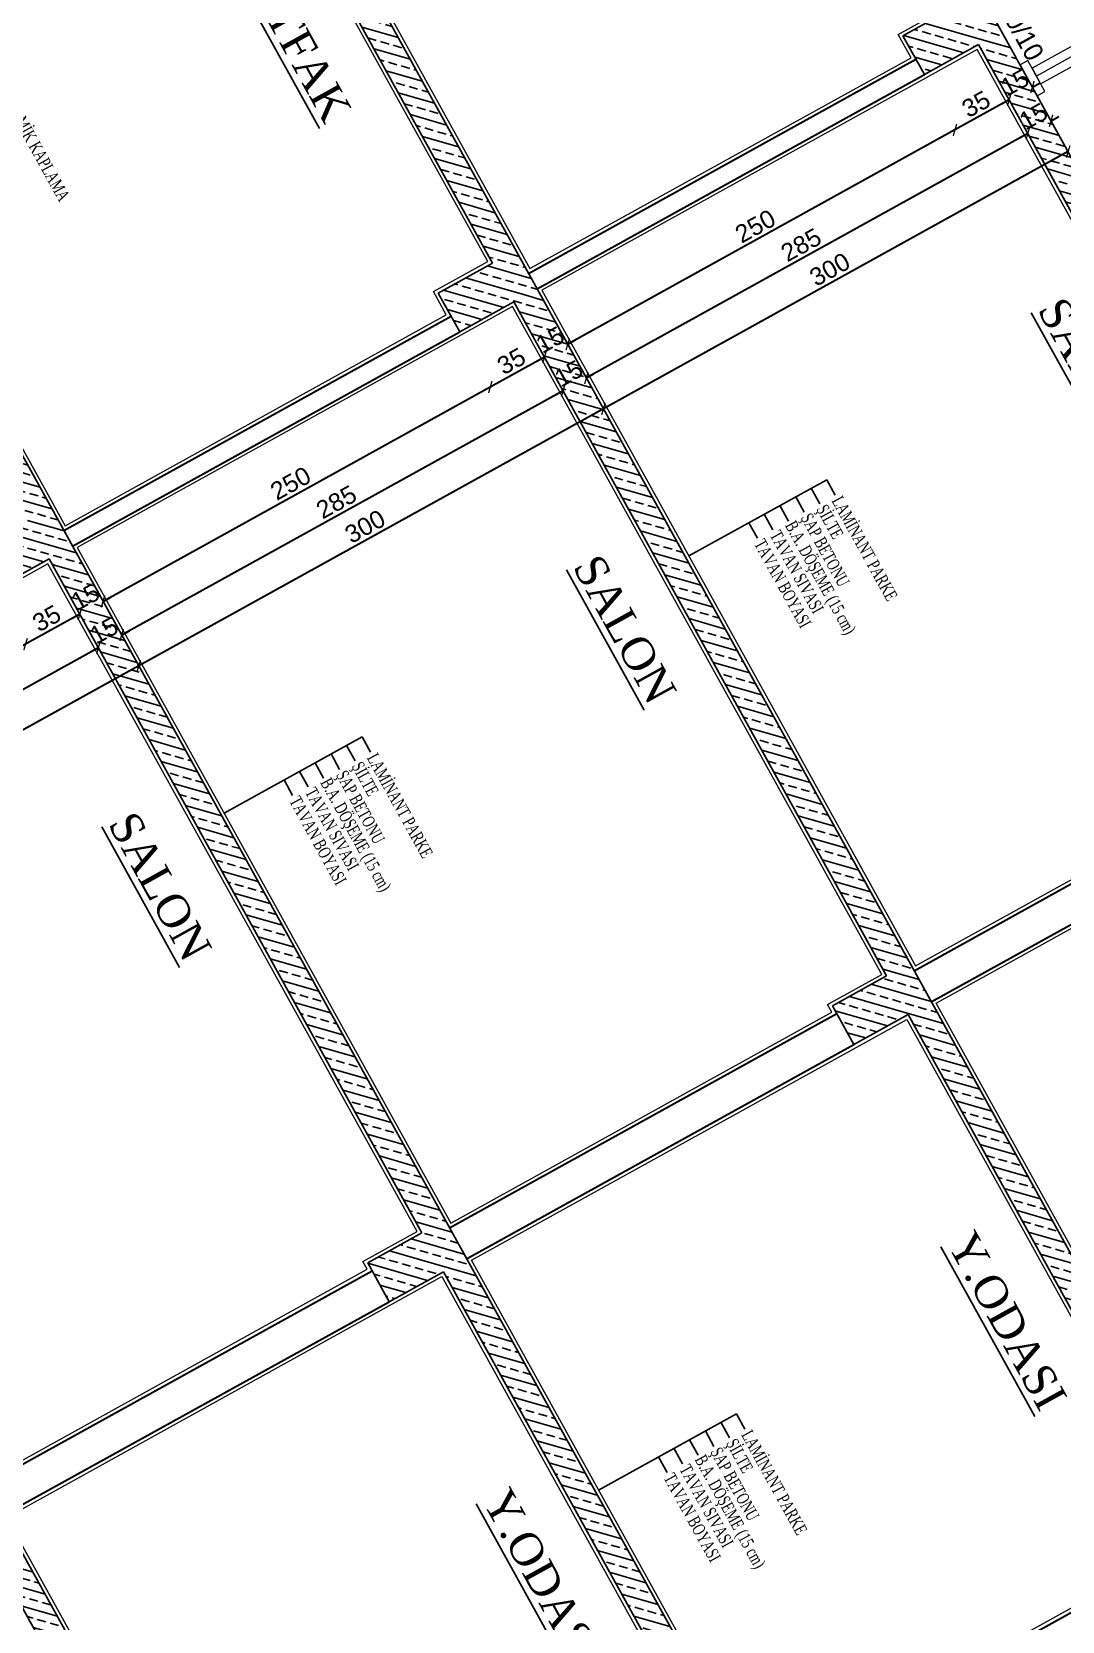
# Model space of a CAD drawing. Header units: millimetres. Extents: x 2232 to 85269, y -3593 to 5869.
# Drawn here: x 10323.5 to 10469, y -997.1 to -772.7 of the extents above; entities that cross this region are included whole.
import ezdxf

# ---------------------------------------------------------------- set-up
doc = ezdxf.new("R2010")
doc.units = ezdxf.units.MM
doc.linetypes.add('DOTX2', pattern=[0.5, 0, -0.5])
for name, color, linetype in [("'YAZI", 7, 'Continuous'), ('poz', 1, 'Continuous'), ('Standart', 7, 'Continuous'), ('Yazi', 7, 'Continuous')]:
    doc.layers.add(name, color=color, linetype=linetype)
for name, color, linetype, lineweight in [('DENIZLIK', 8, 'Continuous', 20), ('duvar', 232, 'Continuous', 30), ('iz', 1, 'DOTX2', 20), ('Kiris', 7, 'Continuous', 30), ('sıva iç', 21, 'Continuous', 0), ('ölçü iç', 170, 'Continuous', 9), ('ÖLÇÜ İÇ', 7, 'Continuous', 9)]:
    doc.layers.add(name, color=color, linetype=linetype, lineweight=lineweight)
doc.styles.get("Standard").update_dxf_attribs({"font": 'arial.ttf'})
doc.styles.add('Times roman', font='times.ttf')
doc.styles.add('UNIVCH', font='times.ttf', dxfattribs={"width": 0.7})
doc.dimstyles.new('zulay iç ölçü', dxfattribs={"dimtxt": 10, "dimasz": 5, "dimexe": 0.18, "dimexo": 0, "dimgap": 2, "dimtad": 3, "dimdec": 0, "dimzin": 0, "dimdsep": 46, "dimtxsty": 'Standard', "dimblk": 'ARCHTICK', "dimcen": 0.09, "dimse1": 1, "dimse2": 1, "dimadec": 0, "dimazin": 0, "dimtfac": 1, "dimtdec": 0, "dimtix": 1, "dimtofl": 0, "dimtmove": 0, "dimatfit": 3, "dimldrblk": 'ARCHTICK', "dimfxl": 1, "dimtolj": 1, "dimtzin": 0, "dimarcsym": 0})
pattern_1 = [(45, (0, 0), (-7.07107, 7.07107), []), (45, (7.071, 0), (-7.07107, 7.07107), [5, -2.5])]

# ---------------------------------------------------------------- blocks, each defined once
blk = doc.blocks.new('IDE830Entity89')
at = {"layer": 'Standart', "linetype": 'Continuous', "lineweight": -3}
h = blk.add_hatch(dxfattribs=at)
h.set_pattern_fill('ANSI33', color=171, scale=40, style=0)
h.set_pattern_definition(pattern_1)
h.paths.add_polyline_path([(1435, 1335), (1000, 1335), (1000, 1350), (1435, 1350)])
blk = doc.blocks.new('IDE830Entity94')
at = {"layer": 'Standart', "linetype": 'Continuous', "lineweight": -3}
h = blk.add_hatch(dxfattribs=at)
h.set_pattern_fill('ANSI33', color=171, scale=40, style=0)
h.set_pattern_definition(pattern_1)
h.paths.add_polyline_path([(1000, 1300), (975, 1300), (975, 1350), (1000, 1350)])
blk = doc.blocks.new('IDE830Entity271')
at = {"layer": 'Standart', "color": 159, "linetype": 'Continuous', "lineweight": -3}
blk.add_lwpolyline([(1435, 1335), (1000, 1335)], dxfattribs=at)
blk = doc.blocks.new('IDE830Entity278')
at = {"layer": 'Standart', "color": 159, "linetype": 'Continuous', "lineweight": -3}
blk.add_lwpolyline([(975, 1300), (975, 1335)], dxfattribs=at)
blk = doc.blocks.new('IDE830Entity279')
at = {"layer": 'Standart', "color": 159, "linetype": 'Continuous', "lineweight": -3}
blk.add_lwpolyline([(1000, 1300), (975, 1300)], dxfattribs=at)
blk = doc.blocks.new('IDE830Entity293')
at = {"layer": 'Standart', "color": 159, "linetype": 'Continuous', "lineweight": -3}
blk.add_lwpolyline([(-30, 1350), (3260, 1350)], dxfattribs=at)
blk = doc.blocks.new('IDE830Entity460')
at = {"layer": 'Standart', "color": 159, "linetype": 'Continuous', "lineweight": -3}
blk.add_lwpolyline([(1000, 1335), (1000, 1300)], dxfattribs=at)
blk = doc.blocks.new('IDE830Entity88')
at = {"layer": 'Standart', "linetype": 'Continuous', "lineweight": -3}
h = blk.add_hatch(dxfattribs=at)
h.set_pattern_fill('ANSI33', color=171, scale=40, style=0)
h.set_pattern_definition(pattern_1)
h.paths.add_polyline_path([(1800, 1335), (1460, 1335), (1460, 1350), (1800, 1350)])
blk = doc.blocks.new('IDE830Entity90')
at = {"layer": 'Standart', "linetype": 'Continuous', "lineweight": -3}
h = blk.add_hatch(dxfattribs=at)
h.set_pattern_fill('ANSI33', color=171, scale=40, style=0)
h.set_pattern_definition(pattern_1)
h.paths.add_polyline_path([(975, 1335), (550, 1335), (550, 1350), (975, 1350)])
blk = doc.blocks.new('IDE830Entity95')
at = {"layer": 'Standart', "linetype": 'Continuous', "lineweight": -3}
h = blk.add_hatch(dxfattribs=at)
h.set_pattern_fill('ANSI33', color=171, scale=40, style=0)
h.set_pattern_definition(pattern_1)
h.paths.add_polyline_path([(1460, 1300), (1435, 1300), (1435, 1350), (1460, 1350)])
blk = doc.blocks.new('IDE830Entity270')
at = {"layer": 'Standart', "color": 159, "linetype": 'Continuous', "lineweight": -3}
blk.add_lwpolyline([(1800, 1335), (1460, 1335)], dxfattribs=at)
blk = doc.blocks.new('IDE830Entity272')
at = {"layer": 'Standart', "color": 159, "linetype": 'Continuous', "lineweight": -3}
blk.add_lwpolyline([(975, 1335), (550, 1335)], dxfattribs=at)
blk = doc.blocks.new('IDE830Entity280')
at = {"layer": 'Standart', "color": 159, "linetype": 'Continuous', "lineweight": -3}
blk.add_lwpolyline([(1435, 1300), (1435, 1335)], dxfattribs=at)
blk = doc.blocks.new('IDE830Entity281')
at = {"layer": 'Standart', "color": 159, "linetype": 'Continuous', "lineweight": -3}
blk.add_lwpolyline([(1460, 1300), (1435, 1300)], dxfattribs=at)
blk = doc.blocks.new('IDE830Entity459')
at = {"layer": 'Standart', "color": 159, "linetype": 'Continuous', "lineweight": -3}
blk.add_lwpolyline([(1460, 1335), (1460, 1300)], dxfattribs=at)
blk = doc.blocks.new('tyutyu')
at = {"layer": 'Standart', "color": 159, "linetype": 'Continuous', "lineweight": -3}
for points in [[(1027426.49, -396512.03), (1027426.49, -396462.03), (1030686.49, -396462.03)], [(1027426.49, -396812.03), (1027426.49, -396762.03), (1030686.49, -396762.03)], [(1027426.49, -397112.03), (1027426.49, -397062.03), (1030686.49, -397062.03)]]:
    blk.add_lwpolyline(points, dxfattribs=at)
at = {"layer": 'Standart'}
for name, p in [('IDE830Entity293', (1027426.49, -397512.03)), ('IDE830Entity94', (1027426.49, -397512.03)), ('IDE830Entity89', (1027426.49, -397512.03)), ('IDE830Entity278', (1027426.49, -397512.03)), ('IDE830Entity271', (1027426.49, -397512.03)), ('IDE830Entity460', (1027426.49, -397512.03)), ('IDE830Entity279', (1027426.49, -397512.03)), ('IDE830Entity90', (1027426.49, -397812.03)), ('IDE830Entity94', (1027426.49, -397812.03)), ('IDE830Entity89', (1027426.49, -397812.03)), ('IDE830Entity95', (1027426.49, -397812.03)), ('IDE830Entity88', (1027426.49, -397812.03)), ('IDE830Entity272', (1027426.49, -397812.03)), ('IDE830Entity278', (1027426.49, -397812.03)), ('IDE830Entity271', (1027426.49, -397812.03)), ('IDE830Entity460', (1027426.49, -397812.03)), ('IDE830Entity280', (1027426.49, -397812.03)), ('IDE830Entity270', (1027426.49, -397812.03)), ('IDE830Entity459', (1027426.49, -397812.03)), ('IDE830Entity279', (1027426.49, -397812.03)), ('IDE830Entity281', (1027426.49, -397812.03)), ('IDE830Entity90', (1027426.49, -398112.03)), ('IDE830Entity94', (1027426.49, -398112.03)), ('IDE830Entity89', (1027426.49, -398112.03)), ('IDE830Entity95', (1027426.49, -398112.03)), ('IDE830Entity88', (1027426.49, -398112.03)), ('IDE830Entity271', (1027426.49, -398112.03)), ('IDE830Entity460', (1027426.49, -398112.03)), ('IDE830Entity280', (1027426.49, -398112.03)), ('IDE830Entity270', (1027426.49, -398112.03)), ('IDE830Entity459', (1027426.49, -398112.03)), ('IDE830Entity281', (1027426.49, -398112.03)), ('IDE830Entity88', (1027426.49, -398412.03)), ('IDE830Entity270', (1027426.49, -398412.03))]:
    blk.add_blockref(name, p, dxfattribs=at)
blk = doc.blocks.new('_ArchTick')
at = {"color": 0, "linetype": 'ByBlock', "const_width": 0.15}
blk.add_lwpolyline([(-0.5, -0.5), (0.5, 0.5)], dxfattribs=at)
blk = doc.blocks.new('*D2435')
at = {"layer": 'Defpoints', "color": 0, "transparency": 16777216}
for p in [(661197.5, -126478.54), (661197.5, -126493.54), (661204.5, -126493.54)]:
    blk.add_point(p, dxfattribs=at)
at = {"layer": 'ÖLÇÜ İÇ', "color": 0, "lineweight": -2, "transparency": 16777216}
for p, q in [((661204.5, -126478.54), (661204.5, -126473.54)), ((661204.5, -126493.54), (661204.5, -126498.54))]:
    blk.add_line(p, q, dxfattribs=at)
at = {"layer": 'ÖLÇÜ İÇ', "color": 0, "lineweight": -2, "transparency": 16777216, "xscale": 5, "yscale": 5, "zscale": 5}
for p, rotation in [((661204.5, -126478.54), 270), ((661204.5, -126493.54), 90)]:
    blk.add_blockref('_ArchTick', p, dxfattribs=dict(at, rotation=rotation))
at = {"layer": 'ÖLÇÜ İÇ', "color": 0, "transparency": 16777216, "insert": (661197.5, -126486.04), "char_height": 10, "attachment_point": 5, "rotation": 90}
blk.add_mtext('\\A1;15', dxfattribs=at)
blk = doc.blocks.new('*D2436')
at = {"layer": 'Defpoints', "color": 0, "transparency": 16777216}
for p in [(661197.5, -126493.54), (661177.16, -126528.54), (661204.5, -126528.54)]:
    blk.add_point(p, dxfattribs=at)
at = {"layer": 'ÖLÇÜ İÇ', "color": 0, "lineweight": -2, "transparency": 16777216}
blk.add_line((661204.5, -126493.54), (661204.5, -126528.54), dxfattribs=at)
at = {"layer": 'ÖLÇÜ İÇ', "color": 0, "lineweight": -2, "transparency": 16777216, "xscale": 5, "yscale": 5, "zscale": 5}
for p, rotation in [((661204.5, -126493.54), 90), ((661204.5, -126528.54), 270)]:
    blk.add_blockref('_ArchTick', p, dxfattribs=dict(at, rotation=rotation))
at = {"layer": 'ÖLÇÜ İÇ', "color": 0, "transparency": 16777216, "insert": (661197.5, -126511.04), "char_height": 10, "attachment_point": 5, "rotation": 90}
blk.add_mtext('\\A1;35', dxfattribs=at)
blk = doc.blocks.new('*D2437')
at = {"layer": 'Defpoints', "color": 0, "transparency": 16777216}
for p in [(661177.16, -126528.54), (661187, -126778.54), (661204.5, -126778.54)]:
    blk.add_point(p, dxfattribs=at)
at = {"layer": 'ÖLÇÜ İÇ', "color": 0, "lineweight": -2, "transparency": 16777216}
blk.add_line((661204.5, -126528.54), (661204.5, -126778.54), dxfattribs=at)
at = {"layer": 'ÖLÇÜ İÇ', "color": 0, "lineweight": -2, "transparency": 16777216, "xscale": 5, "yscale": 5, "zscale": 5}
for p, rotation in [((661204.5, -126528.54), 90), ((661204.5, -126778.54), 270)]:
    blk.add_blockref('_ArchTick', p, dxfattribs=dict(at, rotation=rotation))
at = {"layer": 'ÖLÇÜ İÇ', "color": 0, "transparency": 16777216, "insert": (661197.5, -126653.54), "char_height": 10, "attachment_point": 5, "rotation": 90}
blk.add_mtext('\\A1;250', dxfattribs=at)
blk = doc.blocks.new('*D2438')
at = {"layer": 'Defpoints', "color": 0, "transparency": 16777216}
for p in [(661246.19, -126478.54), (661246.19, -126778.54), (661246.19, -126778.54)]:
    blk.add_point(p, dxfattribs=at)
at = {"layer": 'ÖLÇÜ İÇ', "color": 0, "lineweight": -2, "transparency": 16777216}
blk.add_line((661246.19, -126478.54), (661246.19, -126778.54), dxfattribs=at)
at = {"layer": 'ÖLÇÜ İÇ', "color": 0, "lineweight": -2, "transparency": 16777216, "xscale": 5, "yscale": 5, "zscale": 5}
for p, rotation in [((661246.19, -126478.54), 90), ((661246.19, -126778.54), 270)]:
    blk.add_blockref('_ArchTick', p, dxfattribs=dict(at, rotation=rotation))
at = {"layer": 'ÖLÇÜ İÇ', "color": 0, "transparency": 16777216, "insert": (661239.19, -126628.54), "char_height": 10, "attachment_point": 5, "rotation": 90}
blk.add_mtext('\\A1;300', dxfattribs=at)
blk = doc.blocks.new('*D2439')
at = {"layer": 'Defpoints', "color": 0, "transparency": 16777216}
for p in [(661220.99, -126478.54), (661178.88, -126493.54), (661226.24, -126493.54)]:
    blk.add_point(p, dxfattribs=at)
at = {"layer": 'ÖLÇÜ İÇ', "color": 0, "lineweight": -2, "transparency": 16777216}
for p, q in [((661226.24, -126478.54), (661226.24, -126473.54)), ((661226.24, -126493.54), (661226.24, -126498.54))]:
    blk.add_line(p, q, dxfattribs=at)
at = {"layer": 'ÖLÇÜ İÇ', "color": 0, "lineweight": -2, "transparency": 16777216, "xscale": 5, "yscale": 5, "zscale": 5}
for p, rotation in [((661226.24, -126478.54), 270), ((661226.24, -126493.54), 90)]:
    blk.add_blockref('_ArchTick', p, dxfattribs=dict(at, rotation=rotation))
at = {"layer": 'ÖLÇÜ İÇ', "color": 0, "transparency": 16777216, "insert": (661219.24, -126486.04), "char_height": 10, "attachment_point": 5, "rotation": 90}
blk.add_mtext('\\A1;15', dxfattribs=at)
blk = doc.blocks.new('*D2440')
at = {"layer": 'Defpoints', "color": 0, "transparency": 16777216}
for p in [(661178.88, -126493.54), (661226.24, -126778.54), (661226.24, -126778.54)]:
    blk.add_point(p, dxfattribs=at)
at = {"layer": 'ÖLÇÜ İÇ', "color": 0, "lineweight": -2, "transparency": 16777216}
blk.add_line((661226.24, -126493.54), (661226.24, -126778.54), dxfattribs=at)
at = {"layer": 'ÖLÇÜ İÇ', "color": 0, "lineweight": -2, "transparency": 16777216, "xscale": 5, "yscale": 5, "zscale": 5}
for p, rotation in [((661226.24, -126493.54), 90), ((661226.24, -126778.54), 270)]:
    blk.add_blockref('_ArchTick', p, dxfattribs=dict(at, rotation=rotation))
at = {"layer": 'ÖLÇÜ İÇ', "color": 0, "transparency": 16777216, "insert": (661219.24, -126636.04), "char_height": 10, "attachment_point": 5, "rotation": 90}
blk.add_mtext('\\A1;285', dxfattribs=at)
blk = doc.blocks.new('*D2441')
at = {"layer": 'Defpoints', "color": 0, "transparency": 16777216}
for p in [(661197.5, -126778.54), (661197.5, -126793.54), (661204.5, -126793.54)]:
    blk.add_point(p, dxfattribs=at)
at = {"layer": 'ÖLÇÜ İÇ', "color": 0, "lineweight": -2, "transparency": 16777216}
for p, q in [((661204.5, -126778.54), (661204.5, -126773.54)), ((661204.5, -126793.54), (661204.5, -126798.54))]:
    blk.add_line(p, q, dxfattribs=at)
at = {"layer": 'ÖLÇÜ İÇ', "color": 0, "lineweight": -2, "transparency": 16777216, "xscale": 5, "yscale": 5, "zscale": 5}
for p, rotation in [((661204.5, -126778.54), 270), ((661204.5, -126793.54), 90)]:
    blk.add_blockref('_ArchTick', p, dxfattribs=dict(at, rotation=rotation))
at = {"layer": 'ÖLÇÜ İÇ', "color": 0, "transparency": 16777216, "insert": (661197.5, -126786.04), "char_height": 10, "attachment_point": 5, "rotation": 90}
blk.add_mtext('\\A1;15', dxfattribs=at)
blk = doc.blocks.new('*D2442')
at = {"layer": 'Defpoints', "color": 0, "transparency": 16777216}
for p in [(661197.5, -126793.54), (661177.16, -126828.54), (661204.5, -126828.54)]:
    blk.add_point(p, dxfattribs=at)
at = {"layer": 'ÖLÇÜ İÇ', "color": 0, "lineweight": -2, "transparency": 16777216}
blk.add_line((661204.5, -126793.54), (661204.5, -126828.54), dxfattribs=at)
at = {"layer": 'ÖLÇÜ İÇ', "color": 0, "lineweight": -2, "transparency": 16777216, "xscale": 5, "yscale": 5, "zscale": 5}
for p, rotation in [((661204.5, -126793.54), 90), ((661204.5, -126828.54), 270)]:
    blk.add_blockref('_ArchTick', p, dxfattribs=dict(at, rotation=rotation))
at = {"layer": 'ÖLÇÜ İÇ', "color": 0, "transparency": 16777216, "insert": (661197.5, -126811.04), "char_height": 10, "attachment_point": 5, "rotation": 90}
blk.add_mtext('\\A1;35', dxfattribs=at)
blk = doc.blocks.new('*D2443')
at = {"layer": 'Defpoints', "color": 0, "transparency": 16777216}
for p in [(661177.16, -126828.54), (661187, -127078.54), (661204.5, -127078.54)]:
    blk.add_point(p, dxfattribs=at)
at = {"layer": 'ÖLÇÜ İÇ', "color": 0, "lineweight": -2, "transparency": 16777216}
blk.add_line((661204.5, -126828.54), (661204.5, -127078.54), dxfattribs=at)
at = {"layer": 'ÖLÇÜ İÇ', "color": 0, "lineweight": -2, "transparency": 16777216, "xscale": 5, "yscale": 5, "zscale": 5}
for p, rotation in [((661204.5, -126828.54), 90), ((661204.5, -127078.54), 270)]:
    blk.add_blockref('_ArchTick', p, dxfattribs=dict(at, rotation=rotation))
at = {"layer": 'ÖLÇÜ İÇ', "color": 0, "transparency": 16777216, "insert": (661197.5, -126953.54), "char_height": 10, "attachment_point": 5, "rotation": 90}
blk.add_mtext('\\A1;250', dxfattribs=at)
blk = doc.blocks.new('*D2444')
at = {"layer": 'Defpoints', "color": 0, "transparency": 16777216}
for p in [(661246.19, -126778.54), (661246.19, -127078.54), (661246.19, -127078.54)]:
    blk.add_point(p, dxfattribs=at)
at = {"layer": 'ÖLÇÜ İÇ', "color": 0, "lineweight": -2, "transparency": 16777216}
blk.add_line((661246.19, -126778.54), (661246.19, -127078.54), dxfattribs=at)
at = {"layer": 'ÖLÇÜ İÇ', "color": 0, "lineweight": -2, "transparency": 16777216, "xscale": 5, "yscale": 5, "zscale": 5}
for p, rotation in [((661246.19, -126778.54), 90), ((661246.19, -127078.54), 270)]:
    blk.add_blockref('_ArchTick', p, dxfattribs=dict(at, rotation=rotation))
at = {"layer": 'ÖLÇÜ İÇ', "color": 0, "transparency": 16777216, "insert": (661239.19, -126928.54), "char_height": 10, "attachment_point": 5, "rotation": 90}
blk.add_mtext('\\A1;300', dxfattribs=at)
blk = doc.blocks.new('*D2445')
at = {"layer": 'Defpoints', "color": 0, "transparency": 16777216}
for p in [(661220.99, -126478.54), (661178.88, -126493.54), (661226.24, -126493.54)]:
    blk.add_point(p, dxfattribs=at)
at = {"layer": 'ÖLÇÜ İÇ', "color": 0, "lineweight": -2, "transparency": 16777216}
for p, q in [((661226.24, -126478.54), (661226.24, -126473.54)), ((661226.24, -126493.54), (661226.24, -126498.54))]:
    blk.add_line(p, q, dxfattribs=at)
at = {"layer": 'ÖLÇÜ İÇ', "color": 0, "lineweight": -2, "transparency": 16777216, "xscale": 5, "yscale": 5, "zscale": 5}
for p, rotation in [((661226.24, -126478.54), 270), ((661226.24, -126493.54), 90)]:
    blk.add_blockref('_ArchTick', p, dxfattribs=dict(at, rotation=rotation))
at = {"layer": 'ÖLÇÜ İÇ', "color": 0, "transparency": 16777216, "insert": (661219.24, -126486.04), "char_height": 10, "attachment_point": 5, "rotation": 90}
blk.add_mtext('\\A1;15', dxfattribs=at)
blk = doc.blocks.new('*D2446')
at = {"layer": 'Defpoints', "color": 0, "transparency": 16777216}
for p in [(661178.88, -126493.54), (661226.24, -126778.54), (661226.24, -126778.54)]:
    blk.add_point(p, dxfattribs=at)
at = {"layer": 'ÖLÇÜ İÇ', "color": 0, "lineweight": -2, "transparency": 16777216}
blk.add_line((661226.24, -126493.54), (661226.24, -126778.54), dxfattribs=at)
at = {"layer": 'ÖLÇÜ İÇ', "color": 0, "lineweight": -2, "transparency": 16777216, "xscale": 5, "yscale": 5, "zscale": 5}
for p, rotation in [((661226.24, -126493.54), 90), ((661226.24, -126778.54), 270)]:
    blk.add_blockref('_ArchTick', p, dxfattribs=dict(at, rotation=rotation))
at = {"layer": 'ÖLÇÜ İÇ', "color": 0, "transparency": 16777216, "insert": (661219.24, -126636.04), "char_height": 10, "attachment_point": 5, "rotation": 90}
blk.add_mtext('\\A1;285', dxfattribs=at)
blk = doc.blocks.new('*D2447')
at = {"layer": 'Defpoints', "color": 0, "transparency": 16777216}
for p in [(661197.5, -127078.54), (661197.5, -127093.54), (661204.5, -127093.54)]:
    blk.add_point(p, dxfattribs=at)
at = {"layer": 'ÖLÇÜ İÇ', "color": 0, "lineweight": -2, "transparency": 16777216}
for p, q in [((661204.5, -127078.54), (661204.5, -127073.54)), ((661204.5, -127093.54), (661204.5, -127098.54))]:
    blk.add_line(p, q, dxfattribs=at)
at = {"layer": 'ÖLÇÜ İÇ', "color": 0, "lineweight": -2, "transparency": 16777216, "xscale": 5, "yscale": 5, "zscale": 5}
for p, rotation in [((661204.5, -127078.54), 270), ((661204.5, -127093.54), 90)]:
    blk.add_blockref('_ArchTick', p, dxfattribs=dict(at, rotation=rotation))
at = {"layer": 'ÖLÇÜ İÇ', "color": 0, "transparency": 16777216, "insert": (661197.5, -127086.04), "char_height": 10, "attachment_point": 5, "rotation": 90}
blk.add_mtext('\\A1;15', dxfattribs=at)
blk = doc.blocks.new('*D2448')
at = {"layer": 'Defpoints', "color": 0, "transparency": 16777216}
for p in [(661197.5, -127093.54), (661177.16, -127128.54), (661204.5, -127128.54)]:
    blk.add_point(p, dxfattribs=at)
at = {"layer": 'ÖLÇÜ İÇ', "color": 0, "lineweight": -2, "transparency": 16777216}
blk.add_line((661204.5, -127093.54), (661204.5, -127128.54), dxfattribs=at)
at = {"layer": 'ÖLÇÜ İÇ', "color": 0, "lineweight": -2, "transparency": 16777216, "xscale": 5, "yscale": 5, "zscale": 5}
for p, rotation in [((661204.5, -127093.54), 90), ((661204.5, -127128.54), 270)]:
    blk.add_blockref('_ArchTick', p, dxfattribs=dict(at, rotation=rotation))
at = {"layer": 'ÖLÇÜ İÇ', "color": 0, "transparency": 16777216, "insert": (661197.5, -127111.04), "char_height": 10, "attachment_point": 5, "rotation": 90}
blk.add_mtext('\\A1;35', dxfattribs=at)
blk = doc.blocks.new('*D2449')
at = {"layer": 'Defpoints', "color": 0, "transparency": 16777216}
for p in [(661177.16, -127128.54), (661187, -127378.54), (661204.5, -127378.54)]:
    blk.add_point(p, dxfattribs=at)
at = {"layer": 'ÖLÇÜ İÇ', "color": 0, "lineweight": -2, "transparency": 16777216}
blk.add_line((661204.5, -127128.54), (661204.5, -127378.54), dxfattribs=at)
at = {"layer": 'ÖLÇÜ İÇ', "color": 0, "lineweight": -2, "transparency": 16777216, "xscale": 5, "yscale": 5, "zscale": 5}
for p, rotation in [((661204.5, -127128.54), 90), ((661204.5, -127378.54), 270)]:
    blk.add_blockref('_ArchTick', p, dxfattribs=dict(at, rotation=rotation))
at = {"layer": 'ÖLÇÜ İÇ', "color": 0, "transparency": 16777216, "insert": (661197.5, -127253.54), "char_height": 10, "attachment_point": 5, "rotation": 90}
blk.add_mtext('\\A1;250', dxfattribs=at)
blk = doc.blocks.new('*D2450')
at = {"layer": 'Defpoints', "color": 0, "transparency": 16777216}
for p in [(661246.19, -127078.54), (661246.19, -127378.54), (661246.19, -127378.54)]:
    blk.add_point(p, dxfattribs=at)
at = {"layer": 'ÖLÇÜ İÇ', "color": 0, "lineweight": -2, "transparency": 16777216}
blk.add_line((661246.19, -127078.54), (661246.19, -127378.54), dxfattribs=at)
at = {"layer": 'ÖLÇÜ İÇ', "color": 0, "lineweight": -2, "transparency": 16777216, "xscale": 5, "yscale": 5, "zscale": 5}
for p, rotation in [((661246.19, -127078.54), 90), ((661246.19, -127378.54), 270)]:
    blk.add_blockref('_ArchTick', p, dxfattribs=dict(at, rotation=rotation))
at = {"layer": 'ÖLÇÜ İÇ', "color": 0, "transparency": 16777216, "insert": (661239.19, -127228.54), "char_height": 10, "attachment_point": 5, "rotation": 90}
blk.add_mtext('\\A1;300', dxfattribs=at)
blk = doc.blocks.new('*D2451')
at = {"layer": 'Defpoints', "color": 0, "transparency": 16777216}
for p in [(661220.99, -126478.54), (661178.88, -126493.54), (661226.24, -126493.54)]:
    blk.add_point(p, dxfattribs=at)
at = {"layer": 'ÖLÇÜ İÇ', "color": 0, "lineweight": -2, "transparency": 16777216}
for p, q in [((661226.24, -126478.54), (661226.24, -126473.54)), ((661226.24, -126493.54), (661226.24, -126498.54))]:
    blk.add_line(p, q, dxfattribs=at)
at = {"layer": 'ÖLÇÜ İÇ', "color": 0, "lineweight": -2, "transparency": 16777216, "xscale": 5, "yscale": 5, "zscale": 5}
for p, rotation in [((661226.24, -126478.54), 270), ((661226.24, -126493.54), 90)]:
    blk.add_blockref('_ArchTick', p, dxfattribs=dict(at, rotation=rotation))
at = {"layer": 'ÖLÇÜ İÇ', "color": 0, "transparency": 16777216, "insert": (661219.24, -126486.04), "char_height": 10, "attachment_point": 5, "rotation": 90}
blk.add_mtext('\\A1;15', dxfattribs=at)
blk = doc.blocks.new('*D2452')
at = {"layer": 'Defpoints', "color": 0, "transparency": 16777216}
for p in [(661178.88, -126493.54), (661226.24, -126778.54), (661226.24, -126778.54)]:
    blk.add_point(p, dxfattribs=at)
at = {"layer": 'ÖLÇÜ İÇ', "color": 0, "lineweight": -2, "transparency": 16777216}
blk.add_line((661226.24, -126493.54), (661226.24, -126778.54), dxfattribs=at)
at = {"layer": 'ÖLÇÜ İÇ', "color": 0, "lineweight": -2, "transparency": 16777216, "xscale": 5, "yscale": 5, "zscale": 5}
for p, rotation in [((661226.24, -126493.54), 90), ((661226.24, -126778.54), 270)]:
    blk.add_blockref('_ArchTick', p, dxfattribs=dict(at, rotation=rotation))
at = {"layer": 'ÖLÇÜ İÇ', "color": 0, "transparency": 16777216, "insert": (661219.24, -126636.04), "char_height": 10, "attachment_point": 5, "rotation": 90}
blk.add_mtext('\\A1;285', dxfattribs=at)
blk = doc.blocks.new('*D2454')
at = {"layer": 'Defpoints', "color": 0, "transparency": 16777216}
for p in [(661220.99, -126478.54), (661178.88, -126493.54), (661226.24, -126493.54)]:
    blk.add_point(p, dxfattribs=at)
at = {"layer": 'ÖLÇÜ İÇ', "color": 0, "lineweight": -2, "transparency": 16777216}
for p, q in [((661226.24, -126478.54), (661226.24, -126473.54)), ((661226.24, -126493.54), (661226.24, -126498.54))]:
    blk.add_line(p, q, dxfattribs=at)
at = {"layer": 'ÖLÇÜ İÇ', "color": 0, "lineweight": -2, "transparency": 16777216, "xscale": 5, "yscale": 5, "zscale": 5}
for p, rotation in [((661226.24, -126478.54), 270), ((661226.24, -126493.54), 90)]:
    blk.add_blockref('_ArchTick', p, dxfattribs=dict(at, rotation=rotation))
at = {"layer": 'ÖLÇÜ İÇ', "color": 0, "transparency": 16777216, "insert": (661219.24, -126486.04), "char_height": 10, "attachment_point": 5, "rotation": 90}
blk.add_mtext('\\A1;15', dxfattribs=at)
blk = doc.blocks.new('*D2455')
at = {"layer": 'Defpoints', "color": 0, "transparency": 16777216}
for p in [(661178.88, -126493.54), (661226.24, -126778.54), (661226.24, -126778.54)]:
    blk.add_point(p, dxfattribs=at)
at = {"layer": 'ÖLÇÜ İÇ', "color": 0, "lineweight": -2, "transparency": 16777216}
blk.add_line((661226.24, -126493.54), (661226.24, -126778.54), dxfattribs=at)
at = {"layer": 'ÖLÇÜ İÇ', "color": 0, "lineweight": -2, "transparency": 16777216, "xscale": 5, "yscale": 5, "zscale": 5}
for p, rotation in [((661226.24, -126493.54), 90), ((661226.24, -126778.54), 270)]:
    blk.add_blockref('_ArchTick', p, dxfattribs=dict(at, rotation=rotation))
at = {"layer": 'ÖLÇÜ İÇ', "color": 0, "transparency": 16777216, "insert": (661219.24, -126636.04), "char_height": 10, "attachment_point": 5, "rotation": 90}
blk.add_mtext('\\A1;285', dxfattribs=at)
blk = doc.blocks.new('*D2456')
at = {"layer": 'Defpoints', "color": 0, "transparency": 16777216}
for p in [(661220.99, -126478.54), (661178.88, -126493.54), (661226.24, -126493.54)]:
    blk.add_point(p, dxfattribs=at)
at = {"layer": 'ÖLÇÜ İÇ', "color": 0, "lineweight": -2, "transparency": 16777216}
for p, q in [((661226.24, -126478.54), (661226.24, -126473.54)), ((661226.24, -126493.54), (661226.24, -126498.54))]:
    blk.add_line(p, q, dxfattribs=at)
at = {"layer": 'ÖLÇÜ İÇ', "color": 0, "lineweight": -2, "transparency": 16777216, "xscale": 5, "yscale": 5, "zscale": 5}
for p, rotation in [((661226.24, -126478.54), 270), ((661226.24, -126493.54), 90)]:
    blk.add_blockref('_ArchTick', p, dxfattribs=dict(at, rotation=rotation))
at = {"layer": 'ÖLÇÜ İÇ', "color": 0, "transparency": 16777216, "insert": (661219.24, -126486.04), "char_height": 10, "attachment_point": 5, "rotation": 90}
blk.add_mtext('\\A1;15', dxfattribs=at)
blk = doc.blocks.new('*D2457')
at = {"layer": 'Defpoints', "color": 0, "transparency": 16777216}
for p in [(661178.88, -126493.54), (661226.24, -126778.54), (661226.24, -126778.54)]:
    blk.add_point(p, dxfattribs=at)
at = {"layer": 'ÖLÇÜ İÇ', "color": 0, "lineweight": -2, "transparency": 16777216}
blk.add_line((661226.24, -126493.54), (661226.24, -126778.54), dxfattribs=at)
at = {"layer": 'ÖLÇÜ İÇ', "color": 0, "lineweight": -2, "transparency": 16777216, "xscale": 5, "yscale": 5, "zscale": 5}
for p, rotation in [((661226.24, -126493.54), 90), ((661226.24, -126778.54), 270)]:
    blk.add_blockref('_ArchTick', p, dxfattribs=dict(at, rotation=rotation))
at = {"layer": 'ÖLÇÜ İÇ', "color": 0, "transparency": 16777216, "insert": (661219.24, -126636.04), "char_height": 10, "attachment_point": 5, "rotation": 90}
blk.add_mtext('\\A1;285', dxfattribs=at)
blk = doc.blocks.new('*D2458')
at = {"layer": 'Defpoints', "color": 0, "transparency": 16777216}
for p in [(661220.99, -126478.54), (661178.88, -126493.54), (661226.24, -126493.54)]:
    blk.add_point(p, dxfattribs=at)
at = {"layer": 'ÖLÇÜ İÇ', "color": 0, "lineweight": -2, "transparency": 16777216}
for p, q in [((661226.24, -126478.54), (661226.24, -126473.54)), ((661226.24, -126493.54), (661226.24, -126498.54))]:
    blk.add_line(p, q, dxfattribs=at)
at = {"layer": 'ÖLÇÜ İÇ', "color": 0, "lineweight": -2, "transparency": 16777216, "xscale": 5, "yscale": 5, "zscale": 5}
for p, rotation in [((661226.24, -126478.54), 270), ((661226.24, -126493.54), 90)]:
    blk.add_blockref('_ArchTick', p, dxfattribs=dict(at, rotation=rotation))
at = {"layer": 'ÖLÇÜ İÇ', "color": 0, "transparency": 16777216, "insert": (661219.24, -126486.04), "char_height": 10, "attachment_point": 5, "rotation": 90}
blk.add_mtext('\\A1;15', dxfattribs=at)
blk = doc.blocks.new('*D2459')
at = {"layer": 'Defpoints', "color": 0, "transparency": 16777216}
for p in [(661178.88, -126493.54), (661226.24, -126778.54), (661226.24, -126778.54)]:
    blk.add_point(p, dxfattribs=at)
at = {"layer": 'ÖLÇÜ İÇ', "color": 0, "lineweight": -2, "transparency": 16777216}
blk.add_line((661226.24, -126493.54), (661226.24, -126778.54), dxfattribs=at)
at = {"layer": 'ÖLÇÜ İÇ', "color": 0, "lineweight": -2, "transparency": 16777216, "xscale": 5, "yscale": 5, "zscale": 5}
for p, rotation in [((661226.24, -126493.54), 90), ((661226.24, -126778.54), 270)]:
    blk.add_blockref('_ArchTick', p, dxfattribs=dict(at, rotation=rotation))
at = {"layer": 'ÖLÇÜ İÇ', "color": 0, "transparency": 16777216, "insert": (661219.24, -126636.04), "char_height": 10, "attachment_point": 5, "rotation": 90}
blk.add_mtext('\\A1;285', dxfattribs=at)
blk = doc.blocks.new('*D2460')
at = {"layer": 'Defpoints', "color": 0, "transparency": 16777216}
for p in [(661220.99, -126778.54), (661178.88, -126793.54), (661226.24, -126793.54)]:
    blk.add_point(p, dxfattribs=at)
at = {"layer": 'ÖLÇÜ İÇ', "color": 0, "lineweight": -2, "transparency": 16777216}
for p, q in [((661226.24, -126778.54), (661226.24, -126773.54)), ((661226.24, -126793.54), (661226.24, -126798.54))]:
    blk.add_line(p, q, dxfattribs=at)
at = {"layer": 'ÖLÇÜ İÇ', "color": 0, "lineweight": -2, "transparency": 16777216, "xscale": 5, "yscale": 5, "zscale": 5}
for p, rotation in [((661226.24, -126778.54), 270), ((661226.24, -126793.54), 90)]:
    blk.add_blockref('_ArchTick', p, dxfattribs=dict(at, rotation=rotation))
at = {"layer": 'ÖLÇÜ İÇ', "color": 0, "transparency": 16777216, "insert": (661219.24, -126786.04), "char_height": 10, "attachment_point": 5, "rotation": 90}
blk.add_mtext('\\A1;15', dxfattribs=at)
blk = doc.blocks.new('*D2461')
at = {"layer": 'Defpoints', "color": 0, "transparency": 16777216}
for p in [(661178.88, -126793.54), (661226.24, -127078.54), (661226.24, -127078.54)]:
    blk.add_point(p, dxfattribs=at)
at = {"layer": 'ÖLÇÜ İÇ', "color": 0, "lineweight": -2, "transparency": 16777216}
blk.add_line((661226.24, -126793.54), (661226.24, -127078.54), dxfattribs=at)
at = {"layer": 'ÖLÇÜ İÇ', "color": 0, "lineweight": -2, "transparency": 16777216, "xscale": 5, "yscale": 5, "zscale": 5}
for p, rotation in [((661226.24, -126793.54), 90), ((661226.24, -127078.54), 270)]:
    blk.add_blockref('_ArchTick', p, dxfattribs=dict(at, rotation=rotation))
at = {"layer": 'ÖLÇÜ İÇ', "color": 0, "transparency": 16777216, "insert": (661219.24, -126936.04), "char_height": 10, "attachment_point": 5, "rotation": 90}
blk.add_mtext('\\A1;285', dxfattribs=at)
blk = doc.blocks.new('*D2462')
at = {"layer": 'Defpoints', "color": 0, "transparency": 16777216}
for p in [(661220.99, -127078.54), (661178.88, -127093.54), (661226.24, -127093.54)]:
    blk.add_point(p, dxfattribs=at)
at = {"layer": 'ÖLÇÜ İÇ', "color": 0, "lineweight": -2, "transparency": 16777216}
for p, q in [((661226.24, -127078.54), (661226.24, -127073.54)), ((661226.24, -127093.54), (661226.24, -127098.54))]:
    blk.add_line(p, q, dxfattribs=at)
at = {"layer": 'ÖLÇÜ İÇ', "color": 0, "lineweight": -2, "transparency": 16777216, "xscale": 5, "yscale": 5, "zscale": 5}
for p, rotation in [((661226.24, -127078.54), 270), ((661226.24, -127093.54), 90)]:
    blk.add_blockref('_ArchTick', p, dxfattribs=dict(at, rotation=rotation))
at = {"layer": 'ÖLÇÜ İÇ', "color": 0, "transparency": 16777216, "insert": (661219.24, -127086.04), "char_height": 10, "attachment_point": 5, "rotation": 90}
blk.add_mtext('\\A1;15', dxfattribs=at)
blk = doc.blocks.new('*D2463')
at = {"layer": 'Defpoints', "color": 0, "transparency": 16777216}
for p in [(661178.88, -127093.54), (661226.24, -127378.54), (661226.24, -127378.54)]:
    blk.add_point(p, dxfattribs=at)
at = {"layer": 'ÖLÇÜ İÇ', "color": 0, "lineweight": -2, "transparency": 16777216}
blk.add_line((661226.24, -127093.54), (661226.24, -127378.54), dxfattribs=at)
at = {"layer": 'ÖLÇÜ İÇ', "color": 0, "lineweight": -2, "transparency": 16777216, "xscale": 5, "yscale": 5, "zscale": 5}
for p, rotation in [((661226.24, -127093.54), 90), ((661226.24, -127378.54), 270)]:
    blk.add_blockref('_ArchTick', p, dxfattribs=dict(at, rotation=rotation))
at = {"layer": 'ÖLÇÜ İÇ', "color": 0, "transparency": 16777216, "insert": (661219.24, -127236.04), "char_height": 10, "attachment_point": 5, "rotation": 90}
blk.add_mtext('\\A1;285', dxfattribs=at)
blk = doc.blocks.new('DFGFDGHN')
at = {"layer": 'ÖLÇÜ İÇ'}
for base, p1, p2, picture, middle in [((661226.24, -126493.54), (661220.99, -126478.54), (661178.88, -126493.54), '*D2439', (661219.24, -126486.04)), ((661226.24, -126493.54), (661220.99, -126478.54), (661178.88, -126493.54), '*D2445', (661219.24, -126486.04)), ((661226.24, -126493.54), (661220.99, -126478.54), (661178.88, -126493.54), '*D2451', (661219.24, -126486.04)), ((661226.24, -126493.54), (661220.99, -126478.54), (661178.88, -126493.54), '*D2454', (661219.24, -126486.04)), ((661226.24, -126493.54), (661220.99, -126478.54), (661178.88, -126493.54), '*D2456', (661219.24, -126486.04)), ((661226.24, -126493.54), (661220.99, -126478.54), (661178.88, -126493.54), '*D2458', (661219.24, -126486.04)), ((661204.5, -126493.54), (661197.5, -126478.54), (661197.5, -126493.54), '*D2435', (661197.5, -126486.04)), ((661246.19, -126778.54), (661246.19, -126478.54), (661246.19, -126778.54), '*D2438', (661239.19, -126628.54)), ((661204.5, -126528.54), (661197.5, -126493.54), (661177.16, -126528.54), '*D2436', (661197.5, -126511.04)), ((661204.5, -126778.54), (661177.16, -126528.54), (661187, -126778.54), '*D2437', (661197.5, -126653.54)), ((661226.24, -126793.54), (661220.99, -126778.54), (661178.88, -126793.54), '*D2460', (661219.24, -126786.04)), ((661204.5, -126793.54), (661197.5, -126778.54), (661197.5, -126793.54), '*D2441', (661197.5, -126786.04)), ((661246.19, -127078.54), (661246.19, -126778.54), (661246.19, -127078.54), '*D2444', (661239.19, -126928.54)), ((661204.5, -126828.54), (661197.5, -126793.54), (661177.16, -126828.54), '*D2442', (661197.5, -126811.04)), ((661204.5, -127078.54), (661177.16, -126828.54), (661187, -127078.54), '*D2443', (661197.5, -126953.54)), ((661226.24, -127093.54), (661220.99, -127078.54), (661178.88, -127093.54), '*D2462', (661219.24, -127086.04)), ((661204.5, -127093.54), (661197.5, -127078.54), (661197.5, -127093.54), '*D2447', (661197.5, -127086.04)), ((661246.19, -127378.54), (661246.19, -127078.54), (661246.19, -127378.54), '*D2450', (661239.19, -127228.54)), ((661204.5, -127128.54), (661197.5, -127093.54), (661177.16, -127128.54), '*D2448', (661197.5, -127111.04)), ((661204.5, -127378.54), (661177.16, -127128.54), (661187, -127378.54), '*D2449', (661197.5, -127253.54))]:
    dim = blk.add_linear_dim(base=base, p1=p1, p2=p2, angle=90, dimstyle='zulay iç ölçü', dxfattribs=at)
    dim.commit()
    dim.dimension.update_dxf_attribs({"geometry": picture, "text_midpoint": middle})
for base, p1, p2, picture, middle in [((661226.24, -126778.54), (661178.88, -126493.54), (661226.24, -126778.54), '*D2440', (661219.24, -126636.04)), ((661226.24, -126778.54), (661178.88, -126493.54), (661226.24, -126778.54), '*D2446', (661219.24, -126636.04)), ((661226.24, -126778.54), (661178.88, -126493.54), (661226.24, -126778.54), '*D2452', (661219.24, -126636.04)), ((661226.24, -126778.54), (661178.88, -126493.54), (661226.24, -126778.54), '*D2455', (661219.24, -126636.04)), ((661226.24, -126778.54), (661178.88, -126493.54), (661226.24, -126778.54), '*D2457', (661219.24, -126636.04)), ((661226.24, -126778.54), (661178.88, -126493.54), (661226.24, -126778.54), '*D2459', (661219.24, -126636.04)), ((661226.24, -127078.54), (661178.88, -126793.54), (661226.24, -127078.54), '*D2461', (661219.24, -126936.04)), ((661226.24, -127378.54), (661178.88, -127093.54), (661226.24, -127378.54), '*D2463', (661219.24, -127236.04))]:
    dim = blk.add_linear_dim(base=base, p1=p1, p2=p2, angle=90, dimstyle='zulay iç ölçü', override={"dimtmove": 1}, dxfattribs=at)
    dim.commit()
    dim.dimension.update_dxf_attribs({"geometry": picture, "text_midpoint": middle})
blk = doc.blocks.new('TTRYRTY')
at = {"layer": 'DENIZLIK'}
blk.add_line((1237882.49, -408849.31, 1163.75), (1237882.49, -409084.57, 1163.75), dxfattribs=at)
at = {"layer": 'DENIZLIK', "elevation": 1163.75}
blk.add_lwpolyline([(1237877.49, -408849.31), (1237877.49, -409084.57), (1237887.49, -409084.57), (1237887.49, -408849.31)], dxfattribs=at)
blk.add_lwpolyline([(1237892.49, -409084.57), (1237872.49, -409084.57), (1237872.49, -409089.57), (1237892.49, -409089.57)], close=True, dxfattribs=at)
at = {"layer": 'duvar'}
for p, q in [((1237841.19, -409389.54), (1237841.19, -409139.54)), ((1237851.19, -409389.54), (1237851.19, -409139.54)), ((1238291.19, -409389.54), (1238291.19, -409139.54)), ((1238311.19, -409389.54), (1238311.19, -409139.54)), ((1237841.19, -409689.54), (1237841.19, -409439.54)), ((1237851.19, -409689.54), (1237851.19, -409439.54)), ((1238291.19, -409689.54), (1238291.19, -409439.54)), ((1238311.19, -409689.54), (1238311.19, -409439.54)), ((1238651.19, -409689.54), (1238651.19, -409439.54)), ((1238291.19, -409989.54), (1238291.19, -409739.54)), ((1238311.19, -409989.54), (1238311.19, -409739.54))]:
    blk.add_line(p, q, dxfattribs=at)
at = {"layer": 'iz', "ltscale": 50}
for p, q in [((1241581.19, -409089.54), (1236851.19, -409089.54)), ((1241581.19, -409389.54), (1236851.19, -409389.54)), ((1241581.19, -409689.54), (1236851.19, -409689.54))]:
    blk.add_line(p, q, dxfattribs=at)
at = {"layer": 'poz'}
for p, q in [((1238024.64, -409298.54), (1238024.64, -409387.54)), ((1238024.64, -409298.54), (1238034.64, -409298.54)), ((1238024.64, -409308.54), (1238034.64, -409308.54)), ((1238024.64, -409318.54), (1238034.64, -409318.54)), ((1238024.64, -409328.85), (1238034.64, -409328.85)), ((1238024.64, -409338.85), (1238034.64, -409338.85)), ((1238024.64, -409348.85), (1238034.64, -409348.85)), ((1238024.64, -409598.54), (1238024.64, -409687.54)), ((1238024.64, -409598.54), (1238034.64, -409598.54)), ((1238461.53, -409598.54), (1238461.53, -409687.54)), ((1238461.53, -409598.54), (1238471.53, -409598.54)), ((1238024.64, -409608.54), (1238034.64, -409608.54)), ((1238461.53, -409608.54), (1238471.53, -409608.54)), ((1238024.64, -409618.54), (1238034.64, -409618.54)), ((1238461.53, -409618.54), (1238471.53, -409618.54)), ((1238024.64, -409628.85), (1238034.64, -409628.85)), ((1238461.53, -409628.85), (1238471.53, -409628.85)), ((1238024.64, -409638.85), (1238034.64, -409638.85)), ((1238461.53, -409638.85), (1238471.53, -409638.85)), ((1238024.64, -409648.85), (1238034.64, -409648.85)), ((1238461.53, -409648.85), (1238471.53, -409648.85))]:
    blk.add_line(p, q, dxfattribs=at)
at = {"layer": 'sıva iç'}
for points in [[(1237839.19, -409141.54), (1237824.19, -409141.54), (1237824.19, -409106.54), (1237403.19, -409106.54), (1237403.19, -409139.54), (1237403.19, -409387.54), (1237839.19, -409387.54)], [(1238289.19, -409141.54), (1238284.19, -409141.54), (1238284.19, -409106.54), (1237853.19, -409106.54), (1237853.19, -409139.54), (1237853.19, -409387.54), (1238289.19, -409387.54)], [(1238313.19, -409106.54), (1238649.19, -409106.54), (1238649.19, -409387.54), (1238313.19, -409387.54)], [(1237839.19, -409441.54), (1237824.19, -409441.54), (1237824.19, -409406.54), (1237403.19, -409406.54), (1237403.19, -409439.54), (1237403.19, -409687.54), (1237839.19, -409687.54)], [(1238289.19, -409441.54), (1238284.19, -409441.54), (1238284.19, -409406.54), (1237853.19, -409406.54), (1237853.19, -409439.54), (1237853.19, -409687.54), (1238289.19, -409687.54)], [(1238313.19, -409406.54), (1238649.19, -409406.54), (1238649.19, -409687.54), (1238313.19, -409687.54)], [(1238289.19, -409741.54), (1238284.19, -409741.54), (1238284.19, -409706.54), (1237853.19, -409706.54), (1237853.19, -409739.54), (1237853.19, -409987.54), (1238289.19, -409987.54)], [(1238313.19, -409706.54), (1238649.19, -409706.54), (1238649.19, -409987.54), (1238313.19, -409987.54)]]:
    blk.add_lwpolyline(points, close=True, dxfattribs=at)
at = {"layer": 'Kiris'}
blk.add_blockref('tyutyu', (209424.7, -12927.52), dxfattribs=at)
at = {"layer": 'ölçü iç', "lineweight": 30}
for p in [(576682.37, -282611), (577494.83, -282611)]:
    blk.add_blockref('DFGFDGHN', p, dxfattribs=at)
at = {"layer": "'YAZI", "insert": (1237898.9, -409074.18, 1163.75), "char_height": 9.6, "attachment_point": 3}
blk.add_mtext_dynamic_manual_height_columns('\\A1;\\pxqc;{\\fBahnschrift SemiLight|b0|i0|c162|p34;\\H1.125x;DİKME 10/10}', width=136.1154, gutter_width=50, heights=[0], dxfattribs=at)
at = {"layer": 'Yazi', "style": 'Times roman'}
for s, p in [('%%USALON', (1237998.05, -409148.2)), ('%%USALON', (1237998.05, -409448.2)), ('%%UY.ODASI', (1238434.94, -409448.2)), ('%%UMUTFAK', (1237597.69, -409449.75)), ('%%USALON', (1237998.05, -409748.2)), ('%%UY.ODASI', (1238434.94, -409748.2))]:
    blk.add_text(s, height=17.991, dxfattribs=at).set_placement(p)
at = {"layer": 'Yazi', "style": 'UNIVCH', "width": 0.7}
for s, height, p in [('LAMİNANT PARKE', 6.9984, (1238036.23, -409302.05)), ('ŞİLTE', 6.998, (1238036.23, -409311.87)), ('ŞAP BETONU', 6.998, (1238036.23, -409321.96)), ('B.A. DÖŞEME (15 cm)', 6.9984, (1238035.7, -409331.8)), ('TAVAN SIVASI', 6.9984, (1238036.23, -409342)), ('TAVAN BOYASI', 6.9984, (1238036.23, -409352.17)), ('SERAMİK KAPLAMA', 6.9984, (1237606.24, -409602.05)), ('LAMİNANT PARKE', 6.9984, (1238036.23, -409602.05)), ('LAMİNANT PARKE', 6.9984, (1238473.11, -409602.05)), ('ŞİLTE', 6.998, (1238036.23, -409611.87)), ('ŞİLTE', 6.998, (1238473.11, -409611.87)), ('ŞAP BETONU', 6.998, (1238036.23, -409621.96)), ('ŞAP BETONU', 6.998, (1238473.11, -409621.96)), ('B.A. DÖŞEME (15 cm)', 6.9984, (1238035.7, -409631.8)), ('B.A. DÖŞEME (15 cm)', 6.9984, (1238472.58, -409631.8)), ('TAVAN SIVASI', 6.9984, (1238036.23, -409642)), ('TAVAN SIVASI', 6.9984, (1238473.11, -409642)), ('TAVAN BOYASI', 6.9984, (1238036.23, -409652.17)), ('TAVAN BOYASI', 6.9984, (1238473.11, -409652.17))]:
    blk.add_text(s, height=height, dxfattribs=at).set_placement(p)
blk = doc.blocks.new('GGGGG')
at = {"layer": 'sıva iç', "rotation": 298.9508757840127}
blk.add_blockref('TTRYRTY', (914553.93, 843877.26), dxfattribs=at)

msp = doc.modelspace()

# ---------------------------------------------------------------- block references
at = {"layer": 'ÖLÇÜ İÇ', "xscale": 0.25, "yscale": 0.25, "zscale": 0.25}
msp.add_blockref('GGGGG', (-278484.47, 108554.7), dxfattribs=at)

doc.saveas('drawing.dxf')
